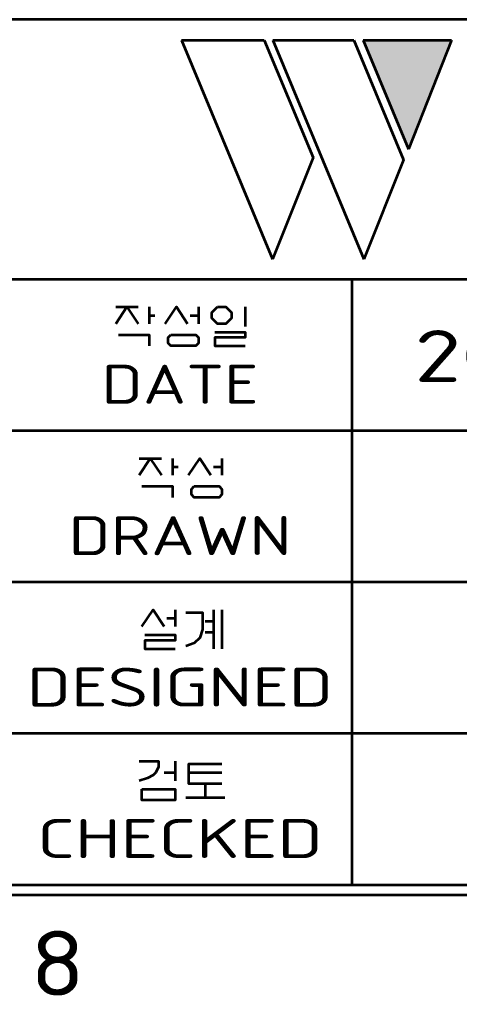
# Model space of a CAD drawing. Extents: x 23 to 587, y 4 to 413.
# Drawn here: x 446.36 to 466.72, y 5.12 to 50.24 of the extents above; entities that cross this region are included whole.
import ezdxf
from ezdxf.enums import TextEntityAlignment as Align

# ---------------------------------------------------------------- set-up
doc = ezdxf.new("R2010")
doc.units = 0
doc.layers.get('0').update_dxf_attribs({"lineweight": 13})
for name, color, linetype, lineweight in [('3', 7, 'Continuous', 13), ('5', 7, 'Continuous', 13), ('6', 7, 'Continuous', 13)]:
    doc.layers.add(name, color=color, linetype=linetype, lineweight=lineweight)
doc.styles.get("Standard").update_dxf_attribs({"font": 'isocp.shx'})

# ---------------------------------------------------------------- blocks, each defined once
blk = doc.blocks.new('BLOCK212')
at = {"layer": '5', "color": 7, "lineweight": 13}
blk.add_text('2017.07.13', height=2.4, dxfattribs=at).set_placement((464.634, 33.481), (482.911, 33.481), align=Align.FIT)
blk = doc.blocks.new('BLOCK215')
at = {"layer": '5', "color": 7, "lineweight": 13}
blk.add_text('DATE', height=1.8, dxfattribs=at).set_placement((450.156, 32.479), (457.425, 32.479), align=Align.FIT)
blk = doc.blocks.new('BLOCK216')
at = {"layer": '5', "color": 7, "lineweight": 13}
blk.add_text('DRAWN', height=1.8, dxfattribs=at).set_placement((448.633, 25.479), (458.948, 25.479), align=Align.FIT)
blk = doc.blocks.new('BLOCK217')
at = {"layer": '5', "color": 7, "lineweight": 13}
blk.add_text('DESIGNED', height=1.8, dxfattribs=at).set_placement((446.706, 18.479), (460.875, 18.479), align=Align.FIT)
blk = doc.blocks.new('BLOCK218')
at = {"layer": '5', "color": 7, "lineweight": 13}
blk.add_text('CHECKED', height=1.8, dxfattribs=at).set_placement((447.179, 11.479), (460.402, 11.479), align=Align.FIT)
blk = doc.blocks.new('BLOCK258')
at = {"layer": '3', "color": 7, "lineweight": 13}
blk.add_text('8', height=3, dxfattribs=at).set_placement((446.857, 5.116), (449.395, 5.116), align=Align.FIT)
blk = doc.blocks.new('BLOCK297')
at = {"color": 1, "lineweight": 5}
blk.add_solid([(466.348, 49.28), (462.273, 49.28), (464.367, 44.25)], dxfattribs=at)

msp = doc.modelspace()

# ---------------------------------------------------------------- linework, layer by layer
at = {"color": 7, "lineweight": 35}
for p, q in [((579.728, 50.238), (400.762, 50.238)), ((420.762, 38.238), (507.762, 38.238)), ((461.762, 10.238), (461.762, 38.238)), ((420.762, 31.238), (507.762, 31.238)), ((445.762, 24.238), (485.762, 24.238)), ((485.762, 17.238), (420.762, 17.238))]:
    msp.add_line(p, q, dxfattribs=at)
at = {"color": 7, "lineweight": 35, "ltscale": 0.025714}
for p, q in [((450.817, 36.949), (451.846, 36.949)), ((451.897, 29.949), (452.926, 29.949))]:
    msp.add_line(p, q, dxfattribs=at)
at = {"color": 7, "lineweight": 35, "ltscale": 0.019286}
for p, q in [((452.36, 36.949), (452.36, 36.177)), ((454.649, 36.949), (454.649, 36.177)), ((453.44, 29.949), (453.44, 29.177)), ((455.729, 29.949), (455.729, 29.177)), ((453.569, 22.949), (453.569, 22.177))]:
    msp.add_line(p, q, dxfattribs=at)
at = {"color": 7, "lineweight": 35, "ltscale": 0.006429}
for p, q in [((452.36, 36.563), (452.617, 36.563)), ((453.44, 29.563), (453.697, 29.563))]:
    msp.add_line(p, q, dxfattribs=at)
at = {"color": 7, "lineweight": 35, "ltscale": 0.009643}
for p, q in [((454.263, 36.563), (454.649, 36.563)), ((455.343, 29.563), (455.729, 29.563)), ((453.183, 22.563), (453.569, 22.563)), ((454.957, 22.434), (455.343, 22.434)), ((454.957, 21.92), (455.343, 21.92))]:
    msp.add_line(p, q, dxfattribs=at)
at = {"color": 7, "lineweight": 35, "ltscale": 0.0225}
for p, q in [((456.809, 36.949), (456.809, 36.049)), ((453.569, 15.949), (453.569, 15.049))]:
    msp.add_line(p, q, dxfattribs=at)
at = {"color": 7, "lineweight": 35, "ltscale": 0.045}
for p, q in [((455.343, 22.949), (455.343, 21.149)), ((455.729, 22.949), (455.729, 21.149)), ((454.057, 14.277), (455.857, 14.277))]:
    msp.add_line(p, q, dxfattribs=at)
at = {"color": 7, "lineweight": 35, "ltscale": 0.012857}
msp.add_line((453.054, 15.434), (453.569, 15.434), dxfattribs=at)
at = {"color": 7, "lineweight": 35, "ltscale": 0.038571}
msp.add_line((454.186, 15.434), (455.729, 15.434), dxfattribs=at)
at = {"color": 7, "lineweight": 35, "ltscale": 0.016071}
msp.add_line((454.957, 14.92), (454.957, 14.277), dxfattribs=at)
at = {"color": 7, "lineweight": 35}
for points in [[(450.817, 36.177), (451.331, 36.949), (451.846, 36.177)], [(453.106, 36.177), (453.62, 36.949), (454.134, 36.177)], [(450.946, 35.663), (452.36, 35.663), (452.36, 35.149)], [(455.394, 35.791), (456.809, 35.791), (456.809, 35.534), (455.394, 35.534), (455.394, 35.149), (456.809, 35.149)], [(451.897, 29.177), (452.411, 29.949), (452.926, 29.177)], [(454.186, 29.177), (454.7, 29.949), (455.214, 29.177)], [(452.026, 28.663), (453.44, 28.663), (453.44, 28.149)], [(452.026, 22.177), (452.54, 22.949), (453.054, 22.177)], [(454.057, 22.82), (454.829, 22.82), (454.829, 22.177), (454.829, 22.049), (454.7, 21.663), (454.443, 21.406), (454.057, 21.277)], [(452.154, 21.791), (453.569, 21.791), (453.569, 21.534), (452.154, 21.534), (452.154, 21.149), (453.569, 21.149)], [(451.897, 15.949), (452.797, 15.949), (452.797, 15.691), (452.669, 15.434), (452.54, 15.306), (452.283, 15.177), (451.897, 15.049)], [(455.729, 15.82), (454.186, 15.82), (454.186, 14.92), (455.729, 14.92)]]:
    msp.add_lwpolyline(points, dxfattribs=at)
for points in [[(455.523, 36.949), (455.909, 36.949), (456.166, 36.691), (456.166, 36.434), (455.909, 36.177), (455.523, 36.177), (455.266, 36.434), (455.266, 36.691)], [(453.363, 35.663), (454.52, 35.663), (454.649, 35.534), (454.649, 35.277), (454.52, 35.149), (453.363, 35.149), (453.234, 35.277), (453.234, 35.534)], [(454.443, 28.663), (455.6, 28.663), (455.729, 28.534), (455.729, 28.277), (455.6, 28.149), (454.443, 28.149), (454.314, 28.277), (454.314, 28.534)], [(452.026, 14.663), (453.569, 14.663), (453.569, 14.149), (452.026, 14.149)]]:
    msp.add_lwpolyline(points, close=True, dxfattribs=at)
at = {"layer": '3', "color": 7, "lineweight": 35}
for p, q in [((30.237, 10.238), (580.441, 10.238)), ((579.966, 9.763), (29.763, 9.763))]:
    msp.add_line(p, q, dxfattribs=at)
at = {"layer": '6', "color": 7, "lineweight": 35, "ltscale": 0.095784}
msp.add_line((453.854, 49.28), (457.686, 49.28), dxfattribs=at)
msp.add_line((453.854, 49.28), (457.686, 49.28), dxfattribs=at)
at = {"layer": '6', "color": 7, "lineweight": 35, "ltscale": 0.274011}
for p, q in [((453.854, 49.28), (458.067, 39.161)), ((453.854, 49.28), (458.067, 39.161)), ((458.091, 49.28), (462.304, 39.161)), ((458.091, 49.28), (462.304, 39.161))]:
    msp.add_line(p, q, dxfattribs=at)
at = {"layer": '6', "color": 7, "lineweight": 35, "ltscale": 0.146861}
msp.add_line((457.686, 49.28), (459.944, 43.857), dxfattribs=at)
msp.add_line((457.686, 49.28), (459.944, 43.857), dxfattribs=at)
at = {"layer": '6', "color": 7, "lineweight": 35, "ltscale": 0.09354}
msp.add_line((458.091, 49.28), (461.832, 49.28), dxfattribs=at)
msp.add_line((458.091, 49.28), (461.832, 49.28), dxfattribs=at)
at = {"layer": '6', "color": 7, "lineweight": 35, "ltscale": 0.149839}
msp.add_line((461.832, 49.28), (464.136, 43.747), dxfattribs=at)
msp.add_line((461.832, 49.28), (464.136, 43.747), dxfattribs=at)
at = {"layer": '6', "color": 7, "lineweight": 35, "ltscale": 0.101879}
msp.add_line((462.273, 49.28), (466.348, 49.28), dxfattribs=at)
at = {"layer": '6', "color": 7, "lineweight": 35, "ltscale": 0.136204}
msp.add_line((462.273, 49.28), (464.367, 44.25), dxfattribs=at)
at = {"layer": '6', "color": 7, "lineweight": 35, "ltscale": 0.13523}
msp.add_line((466.349, 49.283), (464.367, 44.25), dxfattribs=at)
at = {"layer": '6', "color": 7, "lineweight": 35, "ltscale": 0.126406}
msp.add_line((459.944, 43.857), (458.067, 39.161), dxfattribs=at)
msp.add_line((459.944, 43.857), (458.067, 39.161), dxfattribs=at)
at = {"layer": '6', "color": 7, "lineweight": 35, "ltscale": 0.123445}
msp.add_line((464.136, 43.747), (462.304, 39.161), dxfattribs=at)
msp.add_line((464.136, 43.747), (462.304, 39.161), dxfattribs=at)

# ---------------------------------------------------------------- block references
at = {"lineweight": 0}
msp.add_blockref('BLOCK297', (0, 0), dxfattribs=at)
at = {"layer": '3', "lineweight": 0}
msp.add_blockref('BLOCK258', (0, 0), dxfattribs=at)
at = {"layer": '5', "lineweight": 0}
for name in ['BLOCK212', 'BLOCK215', 'BLOCK216', 'BLOCK217', 'BLOCK218']:
    msp.add_blockref(name, (0, 0), dxfattribs=at)

doc.saveas('drawing.dxf')
